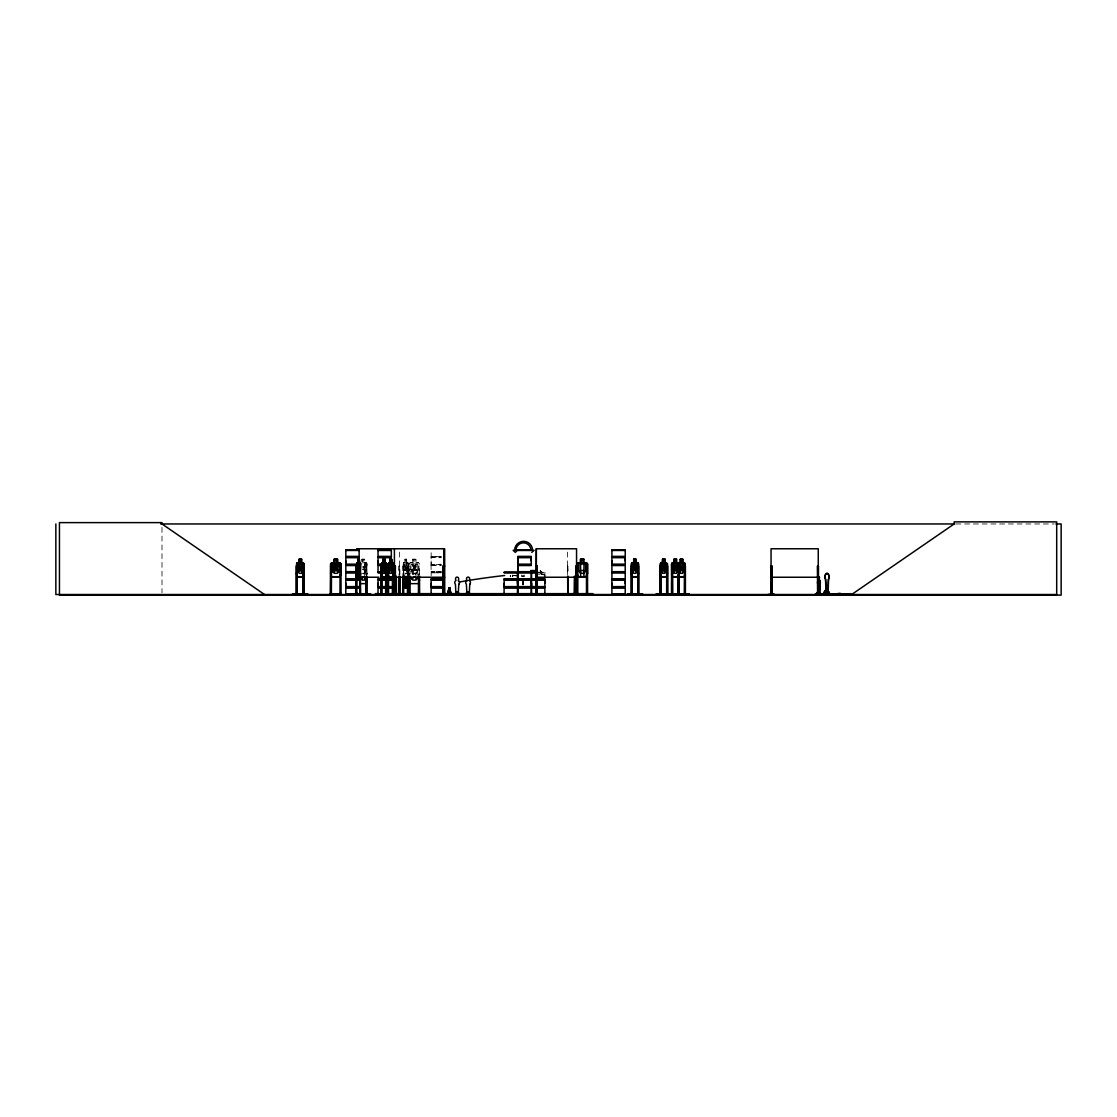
<?xml version="1.0" encoding="UTF-8"?>
<svg xmlns="http://www.w3.org/2000/svg" width="1117" height="1117" viewBox="0 0 1117 1117"><rect width="100%" height="100%" fill="white"/><g stroke="black" fill="none" stroke-linecap="round" stroke-linejoin="round"><path stroke-width="0.75" stroke-dasharray="5 3.75" d="M431.148 560.957L431.148 564.267L431.134 557.495L441.131 557.69M512.689 575.492L518.623 576.135M512.703 575.618L518.623 575.534M441.131 556.378L431.148 556.489L431.148 550.458M441.131 572.435L430.994 572.002L441.131 572.127M431.148 556.489L441.173 556.825M403.949 570.27L407.998 570.27L403.907 570.159L403.321 573.635L404.005 570.159M407.733 576.693L408.319 573.314M408.068 575.646L408.375 563.917L407.859 562.689L406.616 562.689L406.728 559.184L404.871 559.184L404.926 562.8M363.193 568.735L365.217 572.197L363.695 567.981L365.259 563.959L363.262 567.017M363.29 567.059L363.304 566.822M366.362 575.646L367.018 573.328L366.446 575.646M441.173 564.685L431.05 564.685L441.131 564.225M404.242 576.456L405.094 573.663L406.7 573.663M407.537 570.508L406.672 573.314L405.024 573.314L404.159 570.508L404.159 563.973L405.024 562.8M414.184 566.947L414.463 567.38M418.33 576.693L419.503 573.314L418.819 575.646M363.43 573.984L365.51 570.773L363.96 574.808M431.064 556.797L431.12 557.453M431.064 564.644L431.148 575.8M403.223 563.931L403.251 574.431L403.782 562.689M414.212 567.296C415.454 562.437 419.908 562.786 415.077 567.981C420.257 573.677 415.231 573.426 414.337 568.609M415.077 574.808C419.657 570.773 415.719 568.623 414.323 573.984C413.122 568.665 408.99 570.759 413.625 574.78M436.761 572.839L438.827 572.839M409.227 563.987L410.274 562.8L418.33 562.8M409.115 570.759L410.232 569.502L412.606 569.502M412.732 569.628L410.972 570.787L410.972 577.321M955.887 523.957L1054.253 523.957M431.078 557.299L441.173 557.229M361.978 561.516L361.978 559.184L364.533 559.184L364.463 562.8L365.692 563.973L365.692 570.508L364.463 573.314L362.145 573.314M362.062 559.296L364.463 559.296M404.926 559.296L406.672 559.296M412.732 559.296L415.999 559.296L415.999 562.8L417.744 563.973L417.744 570.508L415.999 573.314L412.732 573.314L410.972 570.508L410.972 563.973L412.732 562.8L412.606 559.184L416.11 559.184L416.11 562.689L418.386 562.689L419.615 563.917L419.503 575.464M364.463 562.689L366.139 562.689L367.018 563.917L366.935 575.464M403.684 562.689L404.968 562.689M412.606 562.689L410.218 562.689L409.115 563.931L409.115 577.014M362.145 562.8L366.111 562.8M403.698 562.8L407.831 562.8M366.055 562.689L367.018 563.917M408.375 563.917L407.761 562.689M431.078 565.16L441.173 565.09M431.134 565.551L441.131 565.551M364.561 565.998L364.645 569.502L366.236 569.502L367.102 570.745L366.153 569.502M412.606 565.998L416.11 565.998L415.999 569.628L417.744 570.787L417.744 575.688M366.851 566.068L365.901 566.068L365.901 574.431M407.51 566.068L408.319 566.068M409.045 566.068L410.009 566.068L410.009 574.431M412.732 566.124L415.999 566.124M419.503 566.068L418.54 566.068L418.54 574.431M567.548 566.068L568.022 574.627M362.606 566.71L364.072 566.71L364.072 567.869L362.606 567.869M416.11 569.502L418.386 569.502L419.615 570.745L418.33 569.628L410.274 569.628M362.201 569.628L366.208 569.628M441.117 571.681L431.148 571.681L441.131 571.862M538.226 572.169L545.026 572.309L536.942 572.449M431.148 572.839L441.117 572.839M538.226 572.826L544.873 572.839M535.308 574.208L540.209 574.208M540.209 572.449L541.368 574.208L544.873 574.208M543.127 574.794L544.286 574.794M522.533 576.442L523.733 576.442M544.914 572.169L544.873 578.76M540.237 570.592L541.494 571.695L541.494 574.082L544.998 574.082L544.998 577.587M540.195 570.703L541.368 571.75L541.368 574.208M364.491 569.628L365.706 570.787L365.706 575.688M414.323 567.171C412.955 561.893 409.101 563.917 413.625 567.967C406.811 575.8 416.096 570.857 414.198 568.581M409.115 573.328L409.827 575.646M403.586 575.646L403.223 573.328L403.656 576.805M567.925 566.068L567.925 574.627M567.548 552.119L567.548 575.562M540.321 570.592L540.321 571.555M524.236 575.018L524.236 576.651M523.719 575.255L523.733 576.735M523.622 581.594L523.608 584.819M523.496 581.594L523.496 584.819M522.77 581.594L522.658 584.819M522.533 575.255L522.533 576.735M522.547 581.594L522.533 584.819M521.597 575.018L521.597 576.651M415.999 577.321L415.999 570.787L412.732 570.787L412.732 577.321M408.319 563.973L408.319 574.431M407.998 566.068L407.998 574.431M407.831 566.068L407.831 574.431M407.51 574.431L406.616 559.184M403.572 574.431L403.572 566.068L402.762 566.068L402.762 574.431M399.872 574.627L399.872 566.068L398.895 566.068L398.895 574.627M399.635 552.119L399.635 575.562M399.146 566.068L399.146 574.627M366.851 563.973L366.851 574.431M366.585 566.068L366.585 574.431M366.167 566.068L366.167 574.431M364.463 563.973L364.463 570.508M364.491 570.787L364.491 577.321M362.062 559.184L362.062 561.628M161.993 527.392L161.993 592.806M510.315 575.492L510.329 576.777L510.315 575.492M512.689 575.171L512.703 576.777L512.703 575.171M407.244 572.002L405.722 568.735L404.172 572.002L405.345 567.967L404.34 563.903L405.694 567.171L407.174 563.959L406.071 567.981L407.244 572.002M364.044 559.882L362.564 559.882L362.564 561.055L364.044 561.055L364.044 559.882M406.379 559.882L405.317 559.882L405.317 561.055L406.379 561.055L406.379 559.882M415.412 559.882L413.318 559.882L413.318 561.055L415.412 561.055L415.412 559.882M406.672 563.973L405.024 563.973L405.024 570.508L406.672 570.508L406.672 563.973M415.999 563.973L412.732 563.973L412.732 570.508L415.999 570.508L415.999 563.973M415.412 566.71L413.318 566.71L413.318 567.869L415.412 567.869L415.412 566.71M408.571 573.635L407.9 570.27L408.515 573.663"/><path stroke-width="1.5" d="M359.143 586.62L345.823 586.62L345.837 583.353M357.189 564.225L345.823 564.225L345.837 560.957M391.341 586.62L378.035 586.62L378.049 583.353M382.963 564.225L378.035 564.225L378.049 560.957M442.5 586.62L431.134 586.62L431.148 583.353M504.144 586.62L504.144 583.353M517.436 583.353L517.436 580.072L504.13 580.072L504.13 586.62L517.45 586.62L517.45 580.072M517.939 586.62L517.939 580.072M517.939 564.225L517.939 557.69M531.217 583.353L531.217 580.072L517.925 580.072L517.925 586.62L531.231 586.62L531.231 580.072M531.217 560.957L531.217 557.69L517.925 557.69L517.925 564.225L531.231 564.225L531.231 557.69M531.566 586.62L531.566 580.072L544.887 580.072L544.873 586.62L531.566 586.62L531.58 583.353M544.873 583.353L544.873 580.072M611.907 586.62L611.907 580.072L625.227 580.072L625.213 586.62L611.907 586.62L611.921 583.353M611.907 564.225L611.907 557.69L625.227 557.69L625.213 564.225L611.907 564.225L611.921 560.957M625.213 583.353L625.213 580.072M625.213 560.957L625.213 557.69M531.217 594.509L531.231 587.933L517.925 587.933L517.743 594.523L544.887 594.258L544.887 587.933L531.566 587.933L531.566 594.244M531.203 593.993L541.885 594.384M517.743 593.993L544.873 594.062M528.523 594.509L513.555 593.937M819.571 593.434L819.85 584.289A2.374 1.354 -90 0 0 819.571 580.561L819.236 576.958M819.571 580.561L819.696 580.561A2.374 1.354 -90 0 1 819.976 584.289L819.696 593.434L818.216 593.434M827.934 593.155L828.353 579.444A3.56 2.025 -90 0 0 828.353 574.403A3.56 2.025 -90 0 0 825.505 574.403A3.56 2.025 -90 0 0 825.505 579.444L826.105 593.155L825.686 579.444A3.56 2.025 -90 0 1 825.686 574.403A3.56 2.025 -90 0 1 828.535 574.403A3.56 2.025 -90 0 1 828.535 579.444L828.13 593.155M449.048 594.439L449.327 587.696L448.154 594.439M580.631 594.439L562.409 593.951L586.299 593.783M825.672 591.507L826.831 591.172L825.351 591.619L825.268 590.809L826.873 591.396L825.882 590.865M818.37 577.684L818.677 576.958M817.546 591.87L818.887 592.205M818.314 592.066L818.342 592.15M818.37 592.289L818.021 592.359M825.672 591.619C825.756 590.809 825.393 590.781 825.603 591.605M826.273 591.186L826.706 590.753M449.006 591.061L449.271 587.696M345.684 572.002L357.203 572.127M345.781 594.509L345.837 587.933L359.143 587.933M381.372 572.183L377.895 572.002L381.358 571.862M442.5 587.933L431.134 587.933L431.106 594.509M504.032 594.439L504.13 587.933L517.45 587.933L517.45 594.244L504.032 594.286M517.785 572.002L531.245 572.127M360.177 576.805L360.833 563.903L359.199 562.689M360.833 573.314L360.33 576.805L356.714 576.805M406.7 584.163L407.551 582.99L406.393 579.011L407.119 576.456M385.951 576.805L386.664 573.328M392.709 576.805L393.407 573.328L392.807 576.805L388.59 576.805L388.046 573.328L388.688 576.805M351.143 594.439L370.676 594.453L345.725 594.286M360.777 563.917L360.26 562.689L356.742 562.8M447.917 594.439L449.146 587.696L451.24 594.439L449.662 587.696L450.346 592.75M818.845 592.289L817.672 592.373M412.885 594.439L376.401 594.384L418.428 593.783M392.374 594.439L392.444 576.107M826.594 591.549L826.915 591.396M632.082 562.8L631.259 573.328L632.013 576.805L637.737 576.805L638.407 563.973L637.598 562.8M637.737 576.805L638.491 573.328M666.556 576.805L667.463 573.328M678.075 576.805L678.996 573.328L678.159 576.805L672.35 576.805L671.68 573.328M684.302 576.805L685.224 573.328L684.386 576.805L678.577 576.805M366.181 583.633L367.102 577.014M303.21 576.805L304.145 573.328L304.075 563.917L303.14 562.8L297.345 562.8L296.675 573.314M304.145 573.328L303.279 576.805L297.29 576.805L296.508 573.328L297.373 576.805M627.377 594.439L642.596 593.993L627.335 594.453M627.391 593.993L642.596 593.993M656.265 594.439L689.245 594.439M667.491 594.453L667.463 563.917L664.95 562.689L665.034 559.184L662.507 559.184L661.376 570.508L662.59 573.314L664.866 573.314L666.081 570.508L666.081 563.973L664.866 562.8M299.901 594.439L292.5 593.951L307.692 593.993L300.333 594.453M361.377 578.606L362.131 578.927L363.039 576.651M359.618 594.453L359.576 593.49M360.135 593.49L359.981 594.384M330.255 594.453L330.576 563.931L331.693 562.689L334.081 562.689L334.081 559.184L337.585 559.184L337.585 562.689L339.847 562.689L341.09 563.917L341.09 573.328L339.805 576.693L331.749 576.693M341.09 573.328L339.889 576.805L331.665 576.805L330.576 573.328M419.615 580.142L418.414 583.633L410.19 583.633L409.115 580.142M587.374 573.314L586.202 576.693L578.145 576.693M586.285 576.805L587.556 573.314M767.965 594.439L774.025 593.951M356.854 562.689L356.365 594.523M431.008 594.356L447.596 594.453L449.09 587.696L447.554 594.439L441.257 594.523M408.389 594.453L408.375 593.49M408.836 594.439L408.934 593.49M577.768 594.523L577.88 566.068L575.869 566.068L576.051 594.523L576.135 566.068M818.314 577.391L819.194 576.847M365.706 577.321L364.491 580.128L362.201 580.128L360.973 577.321M407.9 584.163L408.417 582.99M407.928 584.275L408.515 582.99M411.405 578.606L412.48 578.927L413.765 576.651M381.274 594.523L381.958 562.689M381.469 563.987L381.986 562.8M388.157 573.328L388.157 563.931L389.903 562.689M816.681 594.481L816.848 592.959L820.478 592.959L820.478 594.202M817.072 594.481L817.365 593.49L818.454 594.342M818.705 594.481L818.873 592.959M821.54 594.439L815.438 593.937L850.945 594.467L823.885 594.272M826.915 592.205L826.343 594.272M847.649 593.685L847.496 594.509M848.264 593.685L847.649 594.062M850.484 594.509L850.679 593.685L836.647 594.062M631.217 594.523L631.175 563.931L632.04 562.689L633.702 562.689M660.929 562.689L660.077 573.328L660.915 576.805M671.485 593.993L671.596 563.931L672.462 562.689M678.689 562.689L677.907 563.987L678.605 562.689L680.351 562.689M417.744 577.321L415.999 580.128L412.732 580.128L410.972 577.321M357.887 562.8L357.147 570.508L357.887 573.314L359.255 573.314L359.995 563.973L359.199 559.184M297.387 562.689L296.508 563.931L296.577 594.523M389.959 562.8L389.079 563.973L389.079 570.508L389.959 573.314L391.592 573.314L392.472 563.973L391.648 559.184L389.805 559.184L389.861 562.8L389.959 559.296L391.592 559.296M455.596 593.965C454.074 592.568 456.253 596.436 459.073 594.509M455.136 594.509L456.295 594.495L455.317 594.216M466.264 594.356L467.213 594.523M469.573 593.965C470.871 591.745 468.079 595.389 469.657 594.509M674.123 562.8L672.895 563.973L672.895 570.508L674.123 573.314L676.399 573.314L677.614 570.508L677.614 563.973L676.399 562.8L676.399 559.296M679.122 563.973L680.337 562.8L680.267 559.184L682.78 559.184L682.696 562.8M299.188 562.8L297.932 563.973L297.932 570.508L299.188 573.314L301.548 573.314L302.805 570.508L302.805 563.973L301.548 562.8L301.632 559.184L299.035 559.184L299.119 562.8L299.188 559.296L301.548 559.296M531.762 552.37L534.052 550.304L532.572 550.304A8.964 8.964 0 0 0 523.608 541.326A8.964 8.964 0 0 0 514.63 550.304L513.15 550.304L515.3 552.37L517.464 550.304L515.97 550.304A7.484 7.484 0 0 1 523.454 542.82A7.484 7.484 0 0 1 530.938 550.304M385.602 594.453L385.7 576.107M407.426 594.453L407.551 576.456M611.865 571.862L625.241 572.127M611.907 594.244L611.907 587.933L625.227 587.933L625.227 594.244L611.865 594.509M407.468 583.004L406.057 579.793L404.591 583.004L405.68 578.983L404.954 576.456M851.629 594.523L954.169 523.957L954.169 521.876L1056.696 521.876L1056.696 594.523L55.85 594.523L55.85 523.957M580.603 562.8L578.857 563.973L578.857 570.508L580.603 573.314L583.87 573.314L585.629 570.508L585.629 563.973L583.87 562.8M392.57 594.453L392.709 593.49M458.473 594.495L458.878 592.973L458.598 593.965M466.11 594.509L466.292 592.973L466.571 593.965M466.529 594.523L469.852 594.342M818.719 576.847L819.599 577.391M160.68 523.957L954.7 523.957M1055.914 523.957L1061.15 523.957L1061.15 595.124L59.452 595.124L59.452 522.616L161.993 522.616L161.993 523.957L264.52 594.523M356.532 548.768L444.65 548.768L444.748 594.523M536.104 594.523L536.286 548.768L576.554 548.768L576.554 594.523M345.809 549.801L359.143 549.801M378.021 549.801L391.355 549.801M517.911 549.801L531.245 549.801M611.893 549.801L625.241 549.801M517.911 550.053L531.245 550.039M345.837 550.458L359.129 550.458M378.049 550.458L391.327 550.458M517.939 550.458L531.217 550.458M611.921 550.458L625.213 550.458M517.925 556.378L531.231 556.378M345.725 556.825L359.227 556.825M377.937 556.825L391.439 556.825M517.827 556.825L531.329 556.825M611.809 556.825L625.311 556.825M345.725 557.229L359.227 557.229M377.937 557.229L391.439 557.229M517.827 557.229L531.329 557.229M611.809 557.229L625.311 557.229M359.143 557.69L345.823 557.69L345.823 564.225M391.341 557.69L378.035 557.69L378.035 564.225M357.915 576.805L357.831 559.184L359.311 559.184L359.311 576.805M383.215 559.296L382.335 570.508L383.215 573.314L384.848 573.314L385.728 570.508L384.904 559.184L383.061 559.184L383.117 562.8M633.618 559.184L636.145 559.184L635.978 562.8L637.193 563.973L637.193 570.508L635.978 573.314L633.702 573.314L632.487 570.508L632.487 563.973L633.702 562.8L633.702 559.184M672.378 562.689L674.123 562.689L674.04 559.184L676.553 559.184L676.483 562.8M357.775 559.296L359.255 559.296M383.117 559.296L384.848 559.296M583.87 559.296L580.603 559.296L580.603 576.805M633.702 559.296L636.062 559.296M662.59 559.296L664.95 559.296M674.123 559.296L676.483 559.296M680.337 559.296L682.696 559.296M359.018 559.882L358.124 559.882L358.124 561.055L359.018 561.055M297.317 562.689L299.105 562.689M301.548 562.689L303.265 562.689M356.728 562.689L357.915 562.689M381.86 562.689L383.159 562.689M384.807 562.689L386.035 562.689M391.55 562.689L392.793 562.689M580.603 562.689L578.103 562.689L576.986 563.931L576.847 594.523L576.623 593.49M636.062 562.689L637.723 562.689M662.59 562.689L660.845 562.689L660.077 563.931L660.147 594.523L660.035 593.49L661.124 593.49M676.469 562.689L678.131 562.689L678.996 563.917L679.178 594.523M682.696 562.689L684.358 562.689L685.224 563.917L685.14 594.523M381.888 562.8L386.021 562.8M388.632 562.8L392.765 562.8L393.24 563.973L393.24 594.523M578.145 562.8L586.313 562.675L584.051 562.828M631.999 562.8L637.681 562.8M660.887 562.8L666.57 562.8L667.31 563.973L667.31 573.314M672.406 562.8L678.103 562.8M678.633 562.8L684.33 562.8M381.302 563.931L381.483 594.523M388.157 563.931L387.962 594.523M393.31 563.917L392.681 562.689M638.491 563.917L638.491 594.523M671.596 563.931L671.903 594.523M685.14 563.917L684.274 562.689M357.887 563.973L359.255 563.973M580.603 563.973L583.87 563.973M386.412 564.225L389.4 564.225M345.725 564.685L357.258 564.685M377.937 564.685L381.316 564.685M386.44 564.685L388.06 564.685M517.827 564.685L531.329 564.685M611.809 564.685L625.311 564.685M345.725 565.09L357.258 565.09M377.937 565.09L381.316 565.09M386.44 565.09L388.06 565.09M517.827 565.09L531.329 565.09M611.809 565.09L625.311 565.09M357.189 565.551L345.823 565.551L345.823 571.848L357.203 571.848M381.372 565.551L378.035 565.551L378.035 571.848L381.386 571.681M386.412 565.551L388.018 565.551M531.231 565.551L517.925 565.551L517.925 571.848L531.245 571.862M303.992 566.068L303.028 566.068L302.958 594.523M330.52 566.068L331.484 566.068L331.372 594.523M340.964 566.068L340.001 566.068L340.001 594.523M385.7 566.068L386.496 566.068M392.444 566.068L393.24 566.068M394.399 566.068L395.418 566.068L395.334 594.523M444.831 566.068L442.877 566.068L442.695 594.467M536.286 566.068L537.235 566.068L537.04 594.523M587.374 566.068L586.411 566.068L586.523 594.523M631.217 566.068L632.152 566.068M660.119 566.068L661.055 566.068M671.638 566.068L672.574 566.068M679.178 566.068L678.242 566.068L678.173 594.523M771.051 566.068L772.056 566.068L772.14 594.523M357.887 570.508L359.255 570.508M530.77 570.592L537.137 570.592M580.603 570.508L583.87 570.508M530.868 570.703L537.082 570.703M530.77 571.555L537.137 571.555M345.837 571.681L357.175 571.681M386.398 571.681L388.004 571.681L386.412 571.862M531.217 571.681L517.939 571.681L517.939 565.551M611.921 571.681L625.213 571.681L625.227 565.551L611.907 565.551L611.907 571.848L625.241 571.862M386.398 572.183L388.018 572.197M504.116 572.197L517.464 572.197M531.552 572.197L536.509 572.183M357.203 572.421L345.809 572.421L345.837 578.76L359.143 578.76M378.021 572.462L381.358 572.435M386.412 572.421L388.018 572.462M504.116 572.421L517.464 572.462L517.436 578.76L504.13 578.76M536.942 572.449L531.552 572.462L531.58 578.76L544.887 578.76M345.837 572.839L357.175 572.839M378.049 572.839L381.386 572.839M386.398 572.839L388.004 572.839M504.144 572.839L517.436 572.839M531.217 572.839L517.939 572.839L517.939 578.76M531.58 572.839L536.509 572.839M611.921 572.839L625.213 572.839M381.302 573.328L381.944 576.805L386.063 576.805M297.345 576.693L303.224 576.693M356.742 576.693L360.246 576.693M381.888 576.693L386.021 576.693M388.632 576.693L392.765 576.693M631.999 576.693L637.681 576.693M666.57 576.693L660.887 576.693L660.245 573.314M672.406 576.693L678.103 576.693M678.633 576.693L684.33 576.693M586.355 576.805L578.061 576.805L576.986 573.328M660.831 576.805L666.64 576.805M359.981 577.238L378.942 577.238M391.02 577.238L444.65 577.238M536.286 577.238L576.554 577.238M771.051 577.238L818.258 577.238M378.035 578.76L391.341 578.76M431.134 578.76L442.5 578.76M345.725 579.22L359.227 579.22M377.937 579.22L391.439 579.22M431.05 579.22L442.569 579.22M504.046 579.22L517.548 579.22M517.827 579.22L544.97 579.22M611.809 579.22L625.311 579.22M345.725 579.625L359.227 579.625M377.937 579.625L391.439 579.625M431.05 579.625L442.569 579.625M504.046 579.625L517.548 579.625M517.827 579.625L544.97 579.625M611.809 579.625L625.311 579.625M359.143 580.072L345.823 580.072L345.823 586.62M391.341 580.072L378.035 580.072L378.035 586.62M442.5 580.072L431.134 580.072L431.134 586.62M360.428 583.633L366.264 583.633M403.949 584.163L407.998 584.163M403.921 584.275L405.136 584.275L405.038 587.779L406.853 587.779L406.797 584.163M406.756 584.275L408.026 584.275M817.937 584.289L818.063 584.289A2.374 1.354 -90 0 1 818.342 580.561L818.216 580.561A2.374 1.354 -90 0 0 817.937 584.289L818.342 593.434M345.725 587.067L359.227 587.067M377.937 587.067L391.439 587.067M431.05 587.067L442.569 587.067M504.046 587.067L517.548 587.067M517.827 587.067L544.97 587.067M611.809 587.067L625.311 587.067M345.725 587.472L359.227 587.472M377.937 587.472L391.439 587.472M405.094 587.668L406.797 587.668M431.05 587.472L442.569 587.472M504.046 587.472L517.548 587.472M517.827 587.472L544.97 587.472M611.809 587.472L625.311 587.472M391.341 587.933L378.035 587.933L377.993 594.509M838.183 593.392L840.556 593.392M297.248 593.49L296.117 593.49L296.131 594.523L296.214 566.068L297.164 566.068L297.234 594.523M302.93 593.49L304.075 593.49M330.409 593.49L331.595 593.49L331.595 594.523M355.834 593.49L356.756 593.49M359.772 593.49L360.693 593.49M365.817 593.49L366.935 593.49L366.935 594.523L366.851 576.107M378.677 593.644L375.452 593.644L375.452 594.523M380.869 593.49L381.819 594.439M385.602 593.49L386.594 593.49M387.613 593.49L388.59 593.49L388.562 594.523L388.507 566.068L387.697 566.068L387.655 594.523M390.001 593.644L592.932 593.644L592.932 594.523M631.147 593.49L632.236 593.49L632.236 594.523M638.84 593.49L637.751 593.49L637.751 594.523M666.64 593.49L667.729 593.49M671.568 593.49L672.657 593.49M684.386 593.49L685.489 593.49L685.489 594.523M770.953 593.49L772.154 593.49M331.595 593.783L339.889 593.783M456.336 593.769L457.858 593.769M467.311 593.769L468.833 593.769M292.5 593.993L299.97 594.523M307.692 593.993L300.222 594.523M345.837 594.062L370.621 593.993M376.401 593.993L412.871 593.993M431.148 594.062L447.526 593.951M455.317 593.965L458.878 593.965M466.292 593.965L469.852 593.965M504.144 594.062L517.436 594.062M562.409 593.993L580.561 594.523M587.584 593.951L587.486 563.917L586.313 562.675L587.556 564.057M611.921 594.062L625.213 594.062M815.494 593.979L821.526 593.979M403.377 594.439L403.251 576.107L403.097 594.523M405.094 584.163L404.242 582.99L404.242 576.456M303.182 562.689L304.145 563.917L303.95 594.523L303.726 566.068M678.047 562.689L678.913 563.973L678.885 594.523M637.639 562.689L638.575 563.917M834.902 594.481L825.365 594.202M414.993 576.651L416.306 578.927L417.325 578.606M385.937 562.689L386.538 594.523M385.91 562.8L386.496 563.973M403.377 582.99L404.033 584.275M679.122 570.508L680.337 573.314L682.613 573.314L683.841 570.508L683.841 563.973L682.613 562.8L682.613 559.296M363.891 576.651L364.812 578.927L365.524 578.606M409.227 580.128L410.274 583.521M671.68 573.314L672.434 576.805M449.606 587.696L450.835 594.439M355.653 593.951L355.918 566.068L356.658 566.068L356.7 594.523M356.854 576.693L356.253 573.328L356.84 576.805M450.025 594.439L449.481 587.696L449.634 592.75M829.331 594.062L829.331 592.205L823.871 592.205L823.871 594.062M829.093 592.205L829.093 593.685L824.109 593.685L824.109 592.205M826.678 592.205L826.678 593.685M826.063 593.685L826.063 590.572L824.932 590.572L824.932 593.685M825.854 590.572L825.854 593.685M825.142 590.572L825.142 593.685M820.325 592.959L820.325 593.951M818.719 592.959L818.719 593.951M818.468 581.496L818.468 566.068L817.462 566.068L817.574 594.523M818.258 581.496L818.258 548.768L771.051 548.768L771.079 594.523M818.175 591.87L818.258 594.523M818.091 593.49L818.091 594.523M817.672 566.068L817.826 594.523M817.002 592.959L817.002 593.951M771.847 566.068L771.945 594.523M771.693 593.49L771.721 594.523M771.386 593.49L771.414 594.523M771.261 566.068L771.261 594.523M685.405 594.523L685.405 566.068L684.47 566.068L684.386 594.523M684.847 593.49L684.986 594.523M684.735 576.107L684.651 594.523M680.435 559.296L680.435 562.8M679.262 594.523L679.262 593.49L677.782 593.49L677.782 594.523M678.508 566.068L678.508 571.08M678.508 574.431L678.619 594.523M678.438 593.49L678.438 594.523M677.865 576.107L677.865 594.523M674.123 559.184L674.207 562.8M672.574 572.756L672.657 594.523M672.308 566.068L672.392 594.523M672.029 593.49L672.155 594.523M667.659 594.523L667.659 566.068L666.723 566.068L666.64 594.523M667.1 593.49L667.142 594.523M666.989 576.107L666.905 594.523M664.95 559.184L664.95 562.8M662.674 559.296L662.674 562.8M661.055 576.107L661.124 594.523M661.013 593.49L660.859 594.523M660.789 566.068L660.622 594.523M660.384 566.068L660.384 594.523M638.729 594.523L638.756 566.068L637.821 566.068L637.821 594.523M638.379 593.49L638.254 594.523M638.086 572.756L638.016 594.523M632.152 574.431L631.971 594.523L631.887 566.068M631.482 566.068L631.482 594.523L631.259 593.49M591.452 593.644L591.452 594.523M589.93 593.644L589.93 594.523M587.556 563.903L587.556 573.468M587.263 593.49L587.263 594.523M586.299 593.49L586.299 594.523M583.926 576.805L583.996 559.184L580.491 559.184L580.491 562.689M577.992 593.49L577.992 594.523M577.098 563.987L577.098 573.314M577.028 593.49L577.028 594.523M575.8 593.49L575.8 594.523M574.808 594.523L574.752 576.344L574.641 594.523M574.389 576.344L574.264 594.523L574.236 593.49M568.022 576.344L568.036 594.523M567.925 576.344L567.757 594.523L567.659 576.344M567.45 593.49L567.45 594.523M566.291 593.644L566.291 594.523M537.305 593.49L537.305 594.523M536.97 566.068L536.844 594.523M536.732 566.068L536.718 594.523M536.355 548.768L536.355 594.523M534.582 593.644L534.582 594.523M534.024 593.644L534.024 594.523M517.939 587.933L517.995 594.523M502.594 593.644L502.594 594.523M501.547 593.644L501.547 594.523M500.514 593.644L500.514 594.523M499.481 593.644L499.481 594.523M468.623 593.965L468.623 591.884L467.534 591.884L467.534 593.965M457.649 593.965L457.649 591.884L456.56 591.884L456.56 593.965M444.929 593.49L444.929 594.523M444.496 593.49L444.524 594.523M443.994 566.068L443.994 594.523M443.714 548.768L443.896 594.523M443.561 593.49L443.589 594.523M443.058 566.068L443.058 594.523M438.883 593.644L438.883 594.523M437.836 593.644L437.836 594.523M419.503 576.107L419.615 594.523M419.392 593.49L419.392 594.523M418.652 593.49L418.652 594.523M418.54 576.107L418.428 594.523M410.009 576.107L410.121 594.523M409.897 593.49L409.897 594.523M409.045 576.107L409.157 594.523M408.319 576.107L408.319 594.523M407.998 582.809L407.998 594.523M407.831 576.107L407.775 594.523M406.7 576.456L406.7 582.99L405.094 582.99L405.094 576.456M405.192 584.163L405.136 587.779M403.572 576.107L403.586 594.523M402.762 576.107L402.762 594.523M402.706 593.49L402.72 594.523M399.956 593.49L399.956 594.523M399.872 576.344L399.718 594.523L399.635 576.344M399.258 593.49L399.3 594.523M399.146 576.344L399.048 594.523M398.895 576.344L398.811 594.523M396.451 593.49L396.451 594.523L396.353 576.344M396.172 576.344L396.172 594.523M395.516 576.344L395.516 594.523M395.236 566.068L395.083 594.523M395.041 593.644L395.041 594.523M394.706 593.49L394.734 594.523M394.399 548.768L394.469 594.523M394.301 593.49L394.301 594.523M392.975 593.49L392.975 594.523M392.919 566.068L392.821 594.523M391.55 559.184L391.495 562.8M388.185 576.107L388.241 594.523M386.231 593.49L386.231 594.523M386.021 566.068L386.021 594.523M385.965 593.49L385.965 594.523M384.807 559.184L384.751 562.8M381.777 594.523L381.749 566.068L380.953 566.068L380.953 594.523M378.286 593.644L378.286 594.523M377.239 593.644L377.239 594.523M366.585 579.458L366.474 594.523M366.292 593.49L366.32 594.523M366.167 576.107L366.097 594.523M365.901 579.458L365.831 594.523M360.651 593.49L360.651 594.523L360.205 566.068L360.149 594.523M359.869 576.107L359.814 594.523M359.381 593.49L359.241 594.523L359.199 593.49M357.733 559.184L357.775 562.8M357.594 593.783L357.594 594.523M357.454 593.49L357.496 594.523M357.147 593.49L357.356 594.523M356.923 593.49L356.895 594.523M356.532 593.49L356.546 594.523M356.169 593.49L356.169 594.523M339.889 594.523L339.889 593.49L341.076 593.49L341.076 594.523L340.964 563.973L339.805 562.8L331.749 562.8L330.688 563.987L330.688 573.314M330.632 593.49L330.632 594.523M303.405 593.49L303.447 594.523M303.293 566.068L303.21 594.523M301.464 559.296L301.464 562.8M296.899 566.068L296.982 594.523M296.745 593.49L296.787 594.523M459.394 582.013A613.792 522.239 0 0 1 467.828 580.575M469.238 580.337A613.792 522.239 0 0 1 504.647 575.506M458.78 584.303L458.291 593.448L455.918 593.448L455.429 584.303A2.374 2.374 0 0 1 455.918 580.575C453.753 575.897 460.455 575.897 458.291 580.575A2.374 2.374 0 0 1 458.78 584.303M469.754 584.303L469.266 593.448L466.892 593.448L466.389 584.303A2.374 2.374 0 0 1 466.892 580.575C464.728 575.897 471.416 575.897 469.266 580.575A2.374 2.374 0 0 1 469.754 584.303M385.421 572.002L383.899 568.735L382.363 572.002L383.522 567.967L382.517 563.903L383.871 567.171L385.365 563.959L384.248 567.981L385.421 572.002M392.179 572.002L390.643 568.735L389.107 572.002L390.28 567.967L389.274 563.903L390.615 567.171L392.109 563.959L390.992 567.981L392.179 572.002M637.081 572.002L636.257 572.016L634.959 568.735L632.85 572.141L634.442 567.967L632.92 563.959L634.917 567.171L636.997 563.959L635.447 567.981L637.081 572.002M665.983 572.002L665.187 572.113L663.847 568.735L662.535 572.113L661.711 572.002L663.33 567.967L661.809 563.959L664.866 563.973L664.866 570.508L662.59 570.508L662.549 563.987L663.819 567.171L665.886 563.959L664.336 567.981L665.983 572.002M677.502 572.002L676.72 572.113L675.38 568.735L674.054 572.113L673.244 572.002L674.863 567.967L673.342 563.959L676.399 563.973L676.399 570.508L674.123 570.508L674.068 563.987L675.338 567.171L677.419 563.959L675.869 567.981L677.502 572.002M683.73 572.002L682.892 572.016L681.607 568.735L679.485 572.141L681.091 567.967L679.555 563.959L681.565 567.171L683.632 563.959L682.096 567.981L683.73 572.002M302.47 572.002L301.66 572.113L300.264 568.735L298.085 572.141L299.733 567.967L298.155 563.959L300.236 567.171L302.372 563.959L300.78 567.981L302.47 572.002M338.898 572.002L337.767 572.113L335.84 568.735C334.332 574.068 330.311 572.923 335.1 567.967C330.464 563.945 334.597 561.851 335.784 567.171C337.111 562.13 341.299 563.191 336.552 567.981L338.898 572.002M656.293 593.951L689.231 593.993L656.321 593.937M339.219 570.508L337.46 573.314L334.192 573.314L332.447 570.508L332.447 563.973L334.192 562.8L334.192 559.296L337.46 559.296L337.46 562.8L339.219 563.973L339.219 570.508M359.143 550.067L345.809 550.067L345.837 556.378L359.143 556.378L359.143 550.067M391.355 550.053L378.021 550.053L378.049 556.378L391.341 556.378L391.341 550.067M625.241 550.039L611.893 550.039L611.921 556.378L625.227 556.378L625.227 550.067M301.129 559.882L299.621 559.882L299.621 561.055L301.129 561.055L301.129 559.882M336.887 559.882L334.779 559.882L334.779 561.055L336.887 561.055L336.887 559.882M384.555 559.882L383.508 559.882L383.508 561.055L384.555 561.055L384.555 559.882M391.299 559.882L390.252 559.882L390.252 561.055L391.299 561.055L391.299 559.882M583.283 559.882L581.189 559.882L581.189 561.055L583.283 561.055L583.283 559.882M635.573 559.882L634.107 559.882L634.107 561.055L635.573 561.055L635.573 559.882M664.461 559.882L662.995 559.882L662.995 561.055L664.461 561.055L664.461 559.882M675.994 559.882L674.528 559.882L674.528 561.055L675.994 561.055L675.994 559.882M682.208 559.882L680.756 559.882L680.756 561.055L682.208 561.055L682.208 559.882M301.548 563.973L299.188 563.973L299.188 570.508L301.548 570.508L301.548 563.973M337.46 563.973L334.192 563.973L334.192 570.508L337.46 570.508L337.46 563.973M384.848 563.973L383.215 563.973L383.215 570.508L384.848 570.508L384.848 563.973M391.592 563.973L389.959 563.973L389.959 570.508L391.592 570.508L391.592 563.973M635.978 563.973L633.702 563.973L633.702 570.508L635.978 570.508L635.978 563.973M682.613 563.973L680.337 563.973L680.337 570.508L682.613 570.508L682.613 563.973M531.245 572.421L517.911 572.435L517.925 578.76L531.231 578.76L531.231 572.462M625.241 572.421L611.893 572.435L611.921 578.76L625.227 578.76L625.227 572.462M408.571 583.032L408.515 576.763L408.571 583.032M406.406 585.908L405.387 585.908L405.387 587.081L406.406 587.081L406.406 585.908"/></g></svg>
